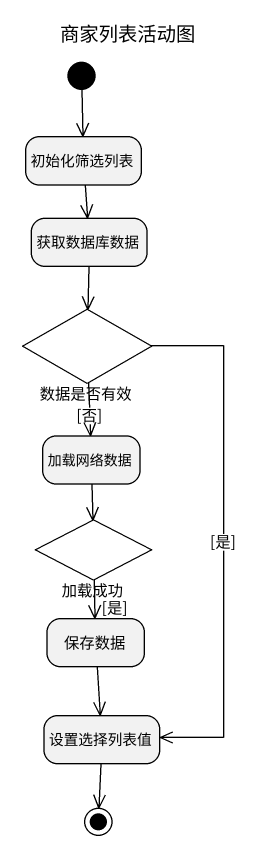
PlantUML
@startuml
title 商家列表活动图
hide empty description
state 初始化筛选列表
state 获取数据库数据
state 数据是否有效 <<choice>>
state 加载网络数据
state 加载成功 <<choice>>
state 保存数据
state 设置选择列表值
[*] --> 初始化筛选列表
初始化筛选列表 --> 获取数据库数据
获取数据库数据 --> 数据是否有效
数据是否有效 --> 加载网络数据 : [否]
数据是否有效 --> 设置选择列表值 : [是]
加载网络数据 --> 加载成功
加载成功 --> 保存数据 : [是]
保存数据 --> 设置选择列表值
设置选择列表值 --> [*]
@enduml
